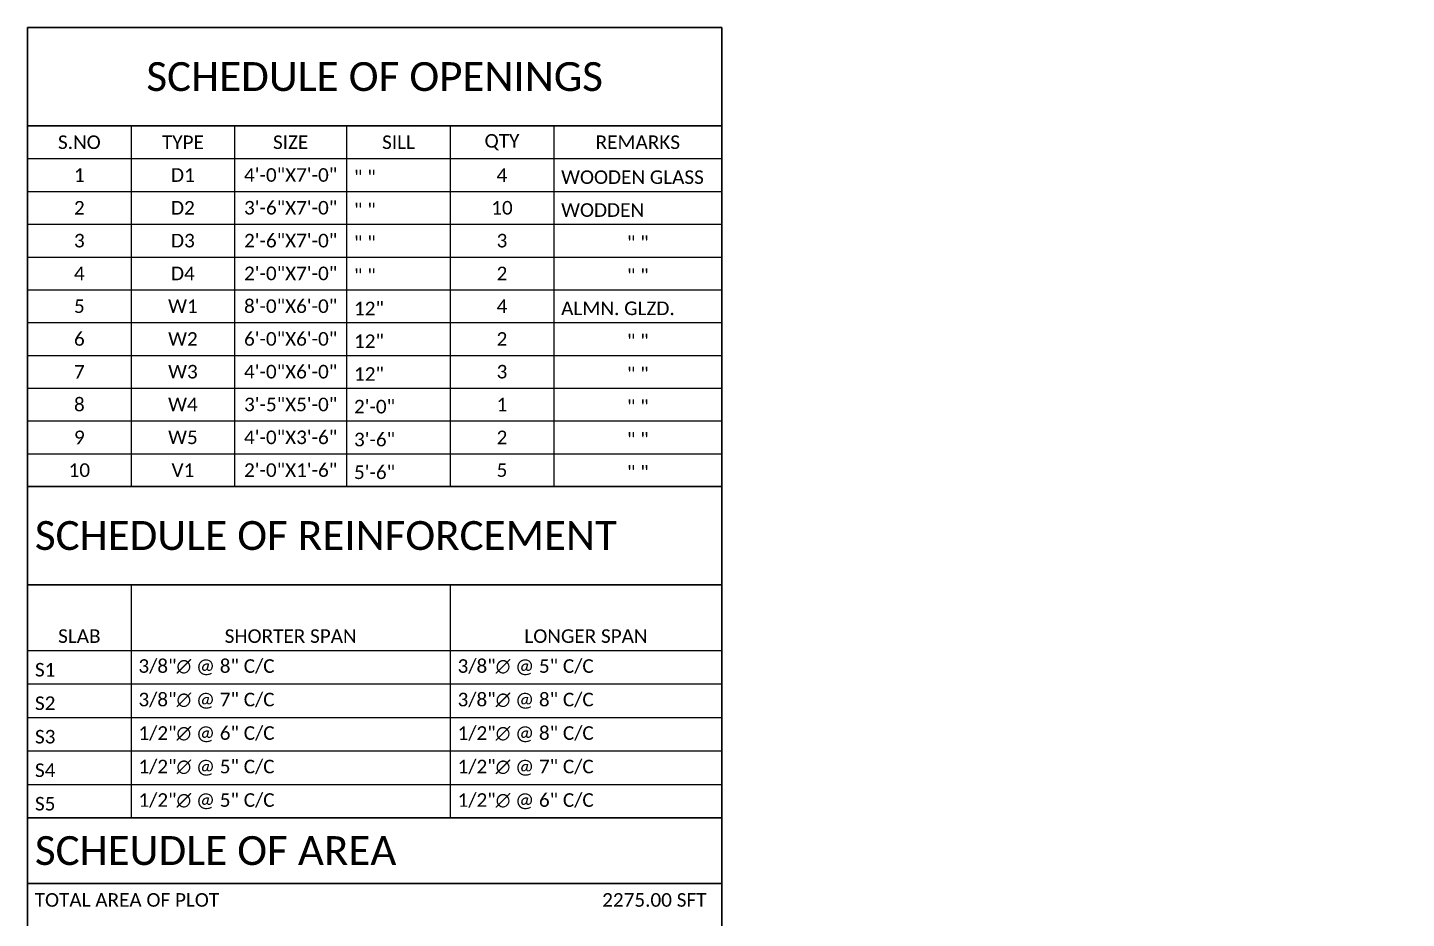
# Model space of a CAD drawing. Header units: inches. Extents: x 8.7 to 19.9, y -9.5 to 5.
# Drawn here: x 8.65 to 19.93, y -2.26 to 5.02 of the extents above; entities that cross this region are included whole.
import ezdxf

# ---------------------------------------------------------------- set-up
doc = ezdxf.new("R2010")
doc.units = ezdxf.units.IN
doc.header["$MEASUREMENT"] = 0
doc.styles.add('MtXpl_Calibri', font='calibri.ttf')

msp = doc.modelspace()

# ---------------------------------------------------------------- linework, layer by layer
at = {"lineweight": 30}
for p, q in [((8.654, 5.022), (14.331, 5.022)), ((8.654, 5.022), (8.654, 4.218)), ((14.331, 5.022), (14.331, 4.218)), ((8.654, 4.218), (14.331, 4.218)), ((8.654, 4.218), (8.654, 1.268)), ((14.331, 4.218), (14.331, -9.507)), ((8.654, 1.268), (14.331, 1.268)), ((8.654, 1.268), (8.654, 0.464)), ((8.654, 0.464), (14.331, 0.464)), ((8.654, 0.464), (8.654, -1.443)), ((8.654, -1.443), (14.331, -1.443)), ((8.654, -1.443), (8.654, -9.507)), ((8.654, -1.979), (14.331, -1.979))]:
    msp.add_line(p, q, dxfattribs=at)
for p, q in [((9.5, 4.218), (9.5, 1.268)), ((10.347, 4.218), (10.347, 1.268)), ((11.263, 4.218), (11.263, 1.268)), ((12.11, 4.218), (12.11, 1.268)), ((12.957, 4.218), (12.957, 1.268)), ((8.654, 3.95), (14.331, 3.95)), ((8.654, 3.682), (14.331, 3.682)), ((8.654, 3.413), (14.331, 3.413)), ((8.654, 3.145), (14.331, 3.145)), ((8.654, 2.877), (14.331, 2.877)), ((8.654, 2.609), (14.331, 2.609)), ((8.654, 2.341), (14.331, 2.341)), ((8.654, 2.073), (14.331, 2.073)), ((8.654, 1.805), (14.331, 1.805)), ((8.654, 1.536), (14.331, 1.536)), ((9.5, 0.464), (9.5, -1.443)), ((12.11, 0.464), (12.11, -1.443)), ((8.654, -0.072), (14.331, -0.072)), ((8.654, -0.347), (14.331, -0.347)), ((8.654, -0.621), (14.331, -0.621)), ((8.654, -0.895), (14.331, -0.895)), ((8.654, -1.169), (14.331, -1.169))]:
    msp.add_line(p, q)

# ---------------------------------------------------------------- texts
at = {"style": 'MtXpl_Calibri'}
msp.add_text('TOTAL AREA OF PLOT                                                                                2275.00 SFT', height=0.111111, dxfattribs=at).set_placement((8.712, -2.169))
for s, insert, char_height, width, attachment_point in [('{\\fCalibri|b0|i0|c0;SCHEDULE OF OPENINGS', (11.492, 4.62), 0.23611, 5.55722, 5), ('{\\fCalibri|b0|i0|c0;', (14.391, 4.814), 0.11111, 0.72667, 7), ('{\\fCalibri|b0|i0|c0;', (15.238, 4.814), 0.11111, 0.72667, 7), ('{\\fCalibri|b0|i0|c0;', (16.084, 4.814), 0.11111, 0.72667, 7), ('{\\fCalibri|b0|i0|c0;', (16.931, 4.814), 0.11111, 0.72667, 7), ('{\\fCalibri|b0|i0|c0;', (17.778, 4.814), 0.11111, 0.72667, 7), ('{\\fCalibri|b0|i0|c0;', (18.624, 4.814), 0.11111, 1.185, 7), ('{\\fCalibri|b0|i0|c0;', (19.929, 4.814), 0.11111, 0.72667, 7), ('{\\fCalibri|b0|i0|c0;', (14.391, 4.546), 0.11111, 0.72667, 7), ('{\\fCalibri|b0|i0|c0;', (15.238, 4.546), 0.11111, 0.72667, 7), ('{\\fCalibri|b0|i0|c0;', (16.084, 4.546), 0.11111, 0.72667, 7), ('{\\fCalibri|b0|i0|c0;', (16.931, 4.546), 0.11111, 0.72667, 7), ('{\\fCalibri|b0|i0|c0;', (17.778, 4.546), 0.11111, 0.72667, 7), ('{\\fCalibri|b0|i0|c0;', (18.624, 4.546), 0.11111, 1.185, 7), ('{\\fCalibri|b0|i0|c0;', (19.929, 4.546), 0.11111, 0.72667, 7), ('{\\fCalibri|b0|i0|c0;', (14.391, 4.278), 0.11111, 0.72667, 7), ('{\\fCalibri|b0|i0|c0;', (15.238, 4.278), 0.11111, 0.72667, 7), ('{\\fCalibri|b0|i0|c0;', (16.084, 4.278), 0.11111, 0.72667, 7), ('{\\fCalibri|b0|i0|c0;', (16.931, 4.278), 0.11111, 0.72667, 7), ('{\\fCalibri|b0|i0|c0;', (17.778, 4.278), 0.11111, 0.72667, 7), ('{\\fCalibri|b0|i0|c0;', (18.624, 4.278), 0.11111, 1.185, 7), ('{\\fCalibri|b0|i0|c0;', (19.929, 4.278), 0.11111, 0.72667, 7), ('{\\fCalibri|b0|i0|c0;S.NO', (9.077, 4.084), 0.11111, 0.72667, 5), ('{\\fCalibri|b0|i0|c0;TYPE', (9.924, 4.084), 0.11111, 0.72667, 5), ('{\\fCalibri|b0|i0|c0;SIZE', (10.805, 4.084), 0.11111, 0.79611, 5), ('{\\fCalibri|b0|i0|c0;SILL', (11.687, 4.084), 0.11111, 0.72667, 5), ('{\\fCalibri|b0|i0|c0;QTY', (12.533, 4.084), 0.11111, 0.72667, 5), ('{\\fCalibri|b0|i0|c0;REMARKS', (13.644, 4.084), 0.11111, 1.25444, 5), ('{\\fCalibri|b0|i0|c0;', (14.391, 4.01), 0.11111, 0.72667, 7), ('{\\fCalibri|b0|i0|c0;', (15.238, 4.01), 0.11111, 0.72667, 7), ('{\\fCalibri|b0|i0|c0;', (16.084, 4.01), 0.11111, 0.72667, 7), ('{\\fCalibri|b0|i0|c0;', (16.931, 4.01), 0.11111, 0.72667, 7), ('{\\fCalibri|b0|i0|c0;', (17.778, 4.01), 0.11111, 0.72667, 7), ('{\\fCalibri|b0|i0|c0;', (18.624, 4.01), 0.11111, 1.185, 7), ('{\\fCalibri|b0|i0|c0;', (19.929, 4.01), 0.11111, 0.72667, 7), ('{\\fCalibri|b0|i0|c0;1', (9.077, 3.816), 0.11111, 0.72667, 5), ('{\\fCalibri|b0|i0|c0;D1', (9.924, 3.816), 0.11111, 0.72667, 5), ('{\\fCalibri|b0|i0|c0;4\'-0"X7\'-0"', (10.805, 3.816), 0.11111, 0.79611, 5), ('{\\fCalibri|b0|i0|c0;" "', (11.323, 3.742), 0.11111, 0.72667, 7), ('{\\fCalibri|b0|i0|c0;4', (12.533, 3.816), 0.11111, 0.72667, 5), ('{\\fCalibri|b0|i0|c0;WOODEN GLASS', (13.017, 3.742), 0.11111, 1.25444, 7), ('{\\fCalibri|b0|i0|c0;', (14.391, 3.742), 0.11111, 0.72667, 7), ('{\\fCalibri|b0|i0|c0;', (15.238, 3.742), 0.11111, 0.72667, 7), ('{\\fCalibri|b0|i0|c0;', (16.084, 3.742), 0.11111, 0.72667, 7), ('{\\fCalibri|b0|i0|c0;', (16.931, 3.742), 0.11111, 0.72667, 7), ('{\\fCalibri|b0|i0|c0;', (17.778, 3.742), 0.11111, 0.72667, 7), ('{\\fCalibri|b0|i0|c0;', (18.624, 3.742), 0.11111, 1.185, 7), ('{\\fCalibri|b0|i0|c0;', (19.929, 3.742), 0.11111, 0.72667, 7), ('{\\fCalibri|b0|i0|c0;3\'-6"X7\'-0"', (10.805, 3.548), 0.11111, 0.79611, 5), ('{\\fCalibri|b0|i0|c0;2', (9.077, 3.548), 0.11111, 0.72667, 5), ('{\\fCalibri|b0|i0|c0;D2', (9.924, 3.548), 0.11111, 0.72667, 5), ('{\\fCalibri|b0|i0|c0;" "', (11.323, 3.473), 0.11111, 0.72667, 7), ('{\\fCalibri|b0|i0|c0;10', (12.533, 3.548), 0.11111, 0.72667, 5), ('{\\fCalibri|b0|i0|c0;WODDEN', (13.017, 3.473), 0.11111, 1.25444, 7), ('{\\fCalibri|b0|i0|c0;', (14.391, 3.473), 0.11111, 0.72667, 7), ('{\\fCalibri|b0|i0|c0;', (15.238, 3.473), 0.11111, 0.72667, 7), ('{\\fCalibri|b0|i0|c0;', (16.084, 3.473), 0.11111, 0.72667, 7), ('{\\fCalibri|b0|i0|c0;', (16.931, 3.473), 0.11111, 0.72667, 7), ('{\\fCalibri|b0|i0|c0;', (17.778, 3.473), 0.11111, 0.72667, 7), ('{\\fCalibri|b0|i0|c0;', (18.624, 3.473), 0.11111, 1.185, 7), ('{\\fCalibri|b0|i0|c0;', (19.929, 3.473), 0.11111, 0.72667, 7), ('{\\fCalibri|b0|i0|c0;3', (9.077, 3.279), 0.11111, 0.72667, 5), ('{\\fCalibri|b0|i0|c0;D3', (9.924, 3.279), 0.11111, 0.72667, 5), ('{\\fCalibri|b0|i0|c0;2\'-6"X7\'-0"', (10.805, 3.279), 0.11111, 0.79611, 5), ('{\\fCalibri|b0|i0|c0;" "', (11.323, 3.205), 0.11111, 0.72667, 7), ('{\\fCalibri|b0|i0|c0;3', (12.533, 3.279), 0.11111, 0.72667, 5), ('{\\fCalibri|b0|i0|c0;" "', (13.644, 3.205), 0.11111, 1.25444, 8), ('{\\fCalibri|b0|i0|c0;', (14.391, 3.205), 0.11111, 0.72667, 7), ('{\\fCalibri|b0|i0|c0;', (15.238, 3.205), 0.11111, 0.72667, 7), ('{\\fCalibri|b0|i0|c0;', (16.084, 3.205), 0.11111, 0.72667, 7), ('{\\fCalibri|b0|i0|c0;', (16.931, 3.205), 0.11111, 0.72667, 7), ('{\\fCalibri|b0|i0|c0;', (17.778, 3.205), 0.11111, 0.72667, 7), ('{\\fCalibri|b0|i0|c0;', (18.624, 3.205), 0.11111, 1.185, 7), ('{\\fCalibri|b0|i0|c0;', (19.929, 3.205), 0.11111, 0.72667, 7), ('{\\fCalibri|b0|i0|c0;4', (9.077, 3.011), 0.11111, 0.72667, 5), ('{\\fCalibri|b0|i0|c0;D4', (9.924, 3.011), 0.11111, 0.72667, 5), ('{\\fCalibri|b0|i0|c0;2\'-0"X7\'-0"', (10.805, 3.011), 0.11111, 0.79611, 5), ('{\\fCalibri|b0|i0|c0;" "', (11.323, 2.937), 0.11111, 0.72667, 7), ('{\\fCalibri|b0|i0|c0;2', (12.533, 3.011), 0.11111, 0.72667, 5), ('{\\fCalibri|b0|i0|c0;" "', (13.644, 2.937), 0.11111, 1.25444, 8), ('{\\fCalibri|b0|i0|c0;', (14.391, 2.937), 0.11111, 0.72667, 7), ('{\\fCalibri|b0|i0|c0;', (15.238, 2.937), 0.11111, 0.72667, 7), ('{\\fCalibri|b0|i0|c0;', (16.084, 2.937), 0.11111, 0.72667, 7), ('{\\fCalibri|b0|i0|c0;', (16.931, 2.937), 0.11111, 0.72667, 7), ('{\\fCalibri|b0|i0|c0;', (17.778, 2.937), 0.11111, 0.72667, 7), ('{\\fCalibri|b0|i0|c0;', (18.624, 2.937), 0.11111, 1.185, 7), ('{\\fCalibri|b0|i0|c0;', (19.929, 2.937), 0.11111, 0.72667, 7), ('{\\fCalibri|b0|i0|c0;5', (9.077, 2.743), 0.11111, 0.72667, 5), ('{\\fCalibri|b0|i0|c0;W1', (9.924, 2.743), 0.11111, 0.72667, 5), ('{\\fCalibri|b0|i0|c0;8\'-0"X6\'-0"', (10.805, 2.743), 0.11111, 0.79611, 5), ('{\\fCalibri|b0|i0|c0;12"', (11.323, 2.669), 0.11111, 0.72667, 7), ('{\\fCalibri|b0|i0|c0;4', (12.533, 2.743), 0.11111, 0.72667, 5), ('{\\fCalibri|b0|i0|c0;ALMN. GLZD.', (13.017, 2.669), 0.11111, 1.25444, 7), ('{\\fCalibri|b0|i0|c0;', (14.391, 2.669), 0.11111, 0.72667, 7), ('{\\fCalibri|b0|i0|c0;', (15.238, 2.669), 0.11111, 0.72667, 7), ('{\\fCalibri|b0|i0|c0;', (16.084, 2.669), 0.11111, 0.72667, 7), ('{\\fCalibri|b0|i0|c0;', (16.931, 2.669), 0.11111, 0.72667, 7), ('{\\fCalibri|b0|i0|c0;', (17.778, 2.669), 0.11111, 0.72667, 7), ('{\\fCalibri|b0|i0|c0;', (18.624, 2.669), 0.11111, 1.185, 7), ('{\\fCalibri|b0|i0|c0;', (19.929, 2.669), 0.11111, 0.72667, 7), ('{\\fCalibri|b0|i0|c0;6', (9.077, 2.475), 0.11111, 0.72667, 5), ('{\\fCalibri|b0|i0|c0;W2', (9.924, 2.475), 0.11111, 0.72667, 5), ('{\\fCalibri|b0|i0|c0;6\'-0"X6\'-0"', (10.805, 2.475), 0.11111, 0.79611, 5), ('{\\fCalibri|b0|i0|c0;12"', (11.323, 2.401), 0.11111, 0.72667, 7), ('{\\fCalibri|b0|i0|c0;2', (12.533, 2.475), 0.11111, 0.72667, 5), ('{\\fCalibri|b0|i0|c0;" "', (13.644, 2.401), 0.11111, 1.25444, 8), ('{\\fCalibri|b0|i0|c0;', (14.391, 2.401), 0.11111, 0.72667, 7), ('{\\fCalibri|b0|i0|c0;', (15.238, 2.401), 0.11111, 0.72667, 7), ('{\\fCalibri|b0|i0|c0;', (16.084, 2.401), 0.11111, 0.72667, 7), ('{\\fCalibri|b0|i0|c0;', (16.931, 2.401), 0.11111, 0.72667, 7), ('{\\fCalibri|b0|i0|c0;', (17.778, 2.401), 0.11111, 0.72667, 7), ('{\\fCalibri|b0|i0|c0;', (18.624, 2.401), 0.11111, 1.185, 7), ('{\\fCalibri|b0|i0|c0;', (19.929, 2.401), 0.11111, 0.72667, 7), ('{\\fCalibri|b0|i0|c0;7', (9.077, 2.207), 0.11111, 0.72667, 5), ('{\\fCalibri|b0|i0|c0;W3', (9.924, 2.207), 0.11111, 0.72667, 5), ('{\\fCalibri|b0|i0|c0;4\'-0"X6\'-0"', (10.805, 2.207), 0.11111, 0.79611, 5), ('{\\fCalibri|b0|i0|c0;3', (12.533, 2.207), 0.11111, 0.72667, 5), ('{\\fCalibri|b0|i0|c0;12"', (11.323, 2.133), 0.11111, 0.72667, 7), ('{\\fCalibri|b0|i0|c0;" "', (13.644, 2.133), 0.11111, 1.25444, 8), ('{\\fCalibri|b0|i0|c0;', (14.391, 2.133), 0.11111, 0.72667, 7), ('{\\fCalibri|b0|i0|c0;', (15.238, 2.133), 0.11111, 0.72667, 7), ('{\\fCalibri|b0|i0|c0;', (16.084, 2.133), 0.11111, 0.72667, 7), ('{\\fCalibri|b0|i0|c0;', (16.931, 2.133), 0.11111, 0.72667, 7), ('{\\fCalibri|b0|i0|c0;', (17.778, 2.133), 0.11111, 0.72667, 7), ('{\\fCalibri|b0|i0|c0;', (18.624, 2.133), 0.11111, 1.185, 7), ('{\\fCalibri|b0|i0|c0;', (19.929, 2.133), 0.11111, 0.72667, 7), ('{\\fCalibri|b0|i0|c0;8', (9.077, 1.939), 0.11111, 0.72667, 5), ('{\\fCalibri|b0|i0|c0;W4', (9.924, 1.939), 0.11111, 0.72667, 5), ('{\\fCalibri|b0|i0|c0;3\'-5"X5\'-0"', (10.805, 1.939), 0.11111, 0.79611, 5), ('{\\fCalibri|b0|i0|c0;2\'-0"', (11.323, 1.865), 0.11111, 0.72667, 7), ('{\\fCalibri|b0|i0|c0;1', (12.533, 1.939), 0.11111, 0.72667, 5), ('{\\fCalibri|b0|i0|c0;" "', (13.644, 1.865), 0.11111, 1.25444, 8), ('{\\fCalibri|b0|i0|c0;', (14.391, 1.865), 0.11111, 0.72667, 7), ('{\\fCalibri|b0|i0|c0;', (15.238, 1.865), 0.11111, 0.72667, 7), ('{\\fCalibri|b0|i0|c0;', (16.084, 1.865), 0.11111, 0.72667, 7), ('{\\fCalibri|b0|i0|c0;', (16.931, 1.865), 0.11111, 0.72667, 7), ('{\\fCalibri|b0|i0|c0;', (17.778, 1.865), 0.11111, 0.72667, 7), ('{\\fCalibri|b0|i0|c0;', (18.624, 1.865), 0.11111, 1.185, 7), ('{\\fCalibri|b0|i0|c0;', (19.929, 1.865), 0.11111, 0.72667, 7), ('{\\fCalibri|b0|i0|c0;9', (9.077, 1.67), 0.11111, 0.72667, 5), ('{\\fCalibri|b0|i0|c0;W5', (9.924, 1.67), 0.11111, 0.72667, 5), ('{\\fCalibri|b0|i0|c0;4\'-0"X3\'-6"', (10.805, 1.67), 0.11111, 0.79611, 5), ('{\\fCalibri|b0|i0|c0;3\'-6"', (11.323, 1.596), 0.11111, 0.72667, 7), ('{\\fCalibri|b0|i0|c0;2', (12.533, 1.67), 0.11111, 0.72667, 5), ('{\\fCalibri|b0|i0|c0;" "', (13.644, 1.596), 0.11111, 1.25444, 8), ('{\\fCalibri|b0|i0|c0;', (14.391, 1.596), 0.11111, 0.72667, 7), ('{\\fCalibri|b0|i0|c0;', (15.238, 1.596), 0.11111, 0.72667, 7), ('{\\fCalibri|b0|i0|c0;', (16.084, 1.596), 0.11111, 0.72667, 7), ('{\\fCalibri|b0|i0|c0;', (16.931, 1.596), 0.11111, 0.72667, 7), ('{\\fCalibri|b0|i0|c0;', (17.778, 1.596), 0.11111, 0.72667, 7), ('{\\fCalibri|b0|i0|c0;', (18.624, 1.596), 0.11111, 1.185, 7), ('{\\fCalibri|b0|i0|c0;', (19.929, 1.596), 0.11111, 0.72667, 7), ('{\\fCalibri|b0|i0|c0;10', (9.077, 1.402), 0.11111, 0.72667, 5), ('{\\fCalibri|b0|i0|c0;V1', (9.924, 1.402), 0.11111, 0.72667, 5), ('{\\fCalibri|b0|i0|c0;2\'-0"X1\'-6"', (10.805, 1.402), 0.11111, 0.79611, 5), ('{\\fCalibri|b0|i0|c0;5\'-6"', (11.323, 1.328), 0.11111, 0.72667, 7), ('{\\fCalibri|b0|i0|c0;5', (12.533, 1.402), 0.11111, 0.72667, 5), ('{\\fCalibri|b0|i0|c0;" "', (13.644, 1.328), 0.11111, 1.25444, 8), ('{\\fCalibri|b0|i0|c0;', (14.391, 1.328), 0.11111, 0.72667, 7), ('{\\fCalibri|b0|i0|c0;', (15.238, 1.328), 0.11111, 0.72667, 7), ('{\\fCalibri|b0|i0|c0;', (16.084, 1.328), 0.11111, 0.72667, 7), ('{\\fCalibri|b0|i0|c0;', (16.931, 1.328), 0.11111, 0.72667, 7), ('{\\fCalibri|b0|i0|c0;', (17.778, 1.328), 0.11111, 0.72667, 7), ('{\\fCalibri|b0|i0|c0;', (18.624, 1.328), 0.11111, 1.185, 7), ('{\\fCalibri|b0|i0|c0;', (19.929, 1.328), 0.11111, 0.72667, 7), ('{\\fCalibri|b0|i0|c0;', (14.391, 1.06), 0.11111, 0.72667, 7), ('{\\fCalibri|b0|i0|c0;', (15.238, 1.06), 0.11111, 0.72667, 7), ('{\\fCalibri|b0|i0|c0;', (16.084, 1.06), 0.11111, 0.72667, 7), ('{\\fCalibri|b0|i0|c0;', (16.931, 1.06), 0.11111, 0.72667, 7), ('{\\fCalibri|b0|i0|c0;', (17.778, 1.06), 0.11111, 0.72667, 7), ('{\\fCalibri|b0|i0|c0;', (18.624, 1.06), 0.11111, 1.185, 7), ('{\\fCalibri|b0|i0|c0;', (19.929, 1.06), 0.11111, 0.72667, 7), ('{\\fCalibri|b0|i0|c0;SCHEDULE OF REINFORCEMENT', (8.714, 0.866), 0.23611, 5.55722, 4), ('{\\fCalibri|b0|i0|c0;', (14.391, 0.792), 0.11111, 0.72667, 7), ('{\\fCalibri|b0|i0|c0;', (15.238, 0.792), 0.11111, 0.72667, 7), ('{\\fCalibri|b0|i0|c0;', (16.084, 0.792), 0.11111, 0.72667, 7), ('{\\fCalibri|b0|i0|c0;', (16.931, 0.792), 0.11111, 0.72667, 7), ('{\\fCalibri|b0|i0|c0;', (17.778, 0.792), 0.11111, 0.72667, 7), ('{\\fCalibri|b0|i0|c0;', (18.624, 0.792), 0.11111, 1.185, 7), ('{\\fCalibri|b0|i0|c0;', (19.929, 0.792), 0.11111, 0.72667, 7), ('{\\fCalibri|b0|i0|c0;', (14.391, 0.524), 0.11111, 0.72667, 7), ('{\\fCalibri|b0|i0|c0;', (15.238, 0.524), 0.11111, 0.72667, 7), ('{\\fCalibri|b0|i0|c0;', (16.084, 0.524), 0.11111, 0.72667, 7), ('{\\fCalibri|b0|i0|c0;', (16.931, 0.524), 0.11111, 0.72667, 7), ('{\\fCalibri|b0|i0|c0;', (17.778, 0.524), 0.11111, 0.72667, 7), ('{\\fCalibri|b0|i0|c0;', (18.624, 0.524), 0.11111, 1.185, 7), ('{\\fCalibri|b0|i0|c0;', (19.929, 0.524), 0.11111, 0.72667, 7), ('{\\fCalibri|b0|i0|c0;', (14.391, 0.256), 0.11111, 0.72667, 7), ('{\\fCalibri|b0|i0|c0;', (15.238, 0.256), 0.11111, 0.72667, 7), ('{\\fCalibri|b0|i0|c0;', (16.084, 0.256), 0.11111, 0.72667, 7), ('{\\fCalibri|b0|i0|c0;', (16.931, 0.256), 0.11111, 0.72667, 7), ('{\\fCalibri|b0|i0|c0;', (17.778, 0.256), 0.11111, 0.72667, 7), ('{\\fCalibri|b0|i0|c0;', (18.624, 0.256), 0.11111, 1.185, 7), ('{\\fCalibri|b0|i0|c0;', (19.929, 0.256), 0.11111, 0.72667, 7), ('{\\fCalibri|b0|i0|c0;SLAB', (9.077, -0.012), 0.11111, 0.72667, 8), ('{\\fCalibri|b0|i0|c0;SHORTER SPAN', (10.805, -0.012), 0.11111, 2.48944, 8), ('{\\fCalibri|b0|i0|c0;LONGER SPAN', (13.22, -0.012), 0.11111, 2.10111, 8), ('{\\fCalibri|b0|i0|c0;', (14.391, -0.012), 0.11111, 0.72667, 7), ('{\\fCalibri|b0|i0|c0;', (15.238, -0.012), 0.11111, 0.72667, 7), ('{\\fCalibri|b0|i0|c0;', (16.084, -0.012), 0.11111, 0.72667, 7), ('{\\fCalibri|b0|i0|c0;', (16.931, -0.012), 0.11111, 0.72667, 7), ('{\\fCalibri|b0|i0|c0;', (17.778, -0.012), 0.11111, 0.72667, 7), ('{\\fCalibri|b0|i0|c0;', (18.624, -0.012), 0.11111, 1.185, 7), ('{\\fCalibri|b0|i0|c0;', (19.929, -0.012), 0.11111, 0.72667, 7), ('{\\fCalibri|b0|i0|c0;S1', (8.714, -0.287), 0.11111, 0.72667, 7), ('{\\fCalibri|b0|i0|c0;3/8"∅ @ 8" C/C', (9.56, -0.21), 0.11111, 2.48944, 4), ('{\\fCalibri|b0|i0|c0;3/8"∅ @ 5" C/C', (12.17, -0.21), 0.11111, 2.10111, 4), ('{\\fCalibri|b0|i0|c0;', (14.391, -0.287), 0.11111, 0.72667, 7), ('{\\fCalibri|b0|i0|c0;', (15.238, -0.287), 0.11111, 0.72667, 7), ('{\\fCalibri|b0|i0|c0;', (16.084, -0.287), 0.11111, 0.72667, 7), ('{\\fCalibri|b0|i0|c0;', (16.931, -0.287), 0.11111, 0.72667, 7), ('{\\fCalibri|b0|i0|c0;', (17.778, -0.287), 0.11111, 0.72667, 7), ('{\\fCalibri|b0|i0|c0;', (18.624, -0.287), 0.11111, 1.185, 7), ('{\\fCalibri|b0|i0|c0;', (19.929, -0.287), 0.11111, 0.72667, 7), ('{\\fCalibri|b0|i0|c0;S2', (8.714, -0.561), 0.11111, 0.72667, 7), ('{\\fCalibri|b0|i0|c0;3/8"∅ @ 7" C/C', (9.56, -0.484), 0.11111, 2.48944, 4), ('{\\fCalibri|b0|i0|c0;3/8"∅ @ 8" C/C', (12.17, -0.484), 0.11111, 2.10111, 4), ('{\\fCalibri|b0|i0|c0;', (14.391, -0.561), 0.11111, 0.72667, 7), ('{\\fCalibri|b0|i0|c0;', (15.238, -0.561), 0.11111, 0.72667, 7), ('{\\fCalibri|b0|i0|c0;', (16.084, -0.561), 0.11111, 0.72667, 7), ('{\\fCalibri|b0|i0|c0;', (16.931, -0.561), 0.11111, 0.72667, 7), ('{\\fCalibri|b0|i0|c0;', (17.778, -0.561), 0.11111, 0.72667, 7), ('{\\fCalibri|b0|i0|c0;', (18.624, -0.561), 0.11111, 1.185, 7), ('{\\fCalibri|b0|i0|c0;', (19.929, -0.561), 0.11111, 0.72667, 7), ('{\\fCalibri|b0|i0|c0;S3', (8.714, -0.835), 0.11111, 0.72667, 7), ('{\\fCalibri|b0|i0|c0;1/2"∅ @ 6" C/C', (9.56, -0.758), 0.11111, 2.48944, 4), ('{\\fCalibri|b0|i0|c0;1/2"∅ @ 8" C/C', (12.17, -0.758), 0.11111, 2.10111, 4), ('{\\fCalibri|b0|i0|c0;', (14.391, -0.835), 0.11111, 0.72667, 7), ('{\\fCalibri|b0|i0|c0;', (15.238, -0.835), 0.11111, 0.72667, 7), ('{\\fCalibri|b0|i0|c0;', (16.084, -0.835), 0.11111, 0.72667, 7), ('{\\fCalibri|b0|i0|c0;', (16.931, -0.835), 0.11111, 0.72667, 7), ('{\\fCalibri|b0|i0|c0;', (17.778, -0.835), 0.11111, 0.72667, 7), ('{\\fCalibri|b0|i0|c0;', (18.624, -0.835), 0.11111, 1.185, 7), ('{\\fCalibri|b0|i0|c0;', (19.929, -0.835), 0.11111, 0.72667, 7), ('{\\fCalibri|b0|i0|c0;S4', (8.714, -1.109), 0.11111, 0.72667, 7), ('{\\fCalibri|b0|i0|c0;1/2"∅ @ 5" C/C', (9.56, -1.032), 0.11111, 2.48944, 4), ('{\\fCalibri|b0|i0|c0;1/2"∅ @ 7" C/C', (12.17, -1.032), 0.11111, 2.10111, 4), ('{\\fCalibri|b0|i0|c0;', (14.391, -1.109), 0.11111, 0.72667, 7), ('{\\fCalibri|b0|i0|c0;', (15.238, -1.109), 0.11111, 0.72667, 7), ('{\\fCalibri|b0|i0|c0;', (16.084, -1.109), 0.11111, 0.72667, 7), ('{\\fCalibri|b0|i0|c0;', (16.931, -1.109), 0.11111, 0.72667, 7), ('{\\fCalibri|b0|i0|c0;', (17.778, -1.109), 0.11111, 0.72667, 7), ('{\\fCalibri|b0|i0|c0;', (18.624, -1.109), 0.11111, 1.185, 7), ('{\\fCalibri|b0|i0|c0;', (19.929, -1.109), 0.11111, 0.72667, 7), ('{\\fCalibri|b0|i0|c0;1/2"∅ @ 5" C/C', (9.56, -1.306), 0.11111, 2.48944, 4), ('{\\fCalibri|b0|i0|c0;1/2"∅ @ 6" C/C', (12.17, -1.306), 0.11111, 2.10111, 4), ('{\\fCalibri|b0|i0|c0;S5', (8.714, -1.383), 0.11111, 0.72667, 7), ('{\\fCalibri|b0|i0|c0;', (14.391, -1.383), 0.11111, 0.72667, 7), ('{\\fCalibri|b0|i0|c0;', (15.238, -1.383), 0.11111, 0.72667, 7), ('{\\fCalibri|b0|i0|c0;', (16.084, -1.383), 0.11111, 0.72667, 7), ('{\\fCalibri|b0|i0|c0;', (16.931, -1.383), 0.11111, 0.72667, 7), ('{\\fCalibri|b0|i0|c0;', (17.778, -1.383), 0.11111, 0.72667, 7), ('{\\fCalibri|b0|i0|c0;', (18.624, -1.383), 0.11111, 1.185, 7), ('{\\fCalibri|b0|i0|c0;', (19.929, -1.383), 0.11111, 0.72667, 7), ('{\\fCalibri|b0|i0|c0;SCHEUDLE OF AREA', (8.714, -1.711), 0.23611, 5.55722, 4), ('{\\fCalibri|b0|i0|c0;', (14.391, -1.651), 0.11111, 0.72667, 7), ('{\\fCalibri|b0|i0|c0;', (15.238, -1.651), 0.11111, 0.72667, 7), ('{\\fCalibri|b0|i0|c0;', (16.084, -1.651), 0.11111, 0.72667, 7), ('{\\fCalibri|b0|i0|c0;', (16.931, -1.651), 0.11111, 0.72667, 7), ('{\\fCalibri|b0|i0|c0;', (17.778, -1.651), 0.11111, 0.72667, 7), ('{\\fCalibri|b0|i0|c0;', (18.624, -1.651), 0.11111, 1.185, 7), ('{\\fCalibri|b0|i0|c0;', (19.929, -1.651), 0.11111, 0.72667, 7), ('{\\fCalibri|b0|i0|c0;', (14.391, -1.919), 0.11111, 0.72667, 7), ('{\\fCalibri|b0|i0|c0;', (15.238, -1.919), 0.11111, 0.72667, 7), ('{\\fCalibri|b0|i0|c0;', (16.084, -1.919), 0.11111, 0.72667, 7), ('{\\fCalibri|b0|i0|c0;', (16.931, -1.919), 0.11111, 0.72667, 7), ('{\\fCalibri|b0|i0|c0;', (17.778, -1.919), 0.11111, 0.72667, 7), ('{\\fCalibri|b0|i0|c0;', (18.624, -1.919), 0.11111, 1.185, 7), ('{\\fCalibri|b0|i0|c0;', (19.929, -1.919), 0.11111, 0.72667, 7), ('{\\fCalibri|b0|i0|c0;', (14.391, -2.187), 0.11111, 0.72667, 7), ('{\\fCalibri|b0|i0|c0;', (15.238, -2.187), 0.11111, 0.72667, 7), ('{\\fCalibri|b0|i0|c0;', (16.084, -2.187), 0.11111, 0.72667, 7), ('{\\fCalibri|b0|i0|c0;', (16.931, -2.187), 0.11111, 0.72667, 7), ('{\\fCalibri|b0|i0|c0;', (17.778, -2.187), 0.11111, 0.72667, 7), ('{\\fCalibri|b0|i0|c0;', (18.624, -2.187), 0.11111, 1.185, 7), ('{\\fCalibri|b0|i0|c0;', (19.929, -2.187), 0.11111, 0.72667, 7)]:
    msp.add_mtext(s, dxfattribs=dict(insert=insert, char_height=char_height, width=width, attachment_point=attachment_point))

doc.saveas('drawing.dxf')
